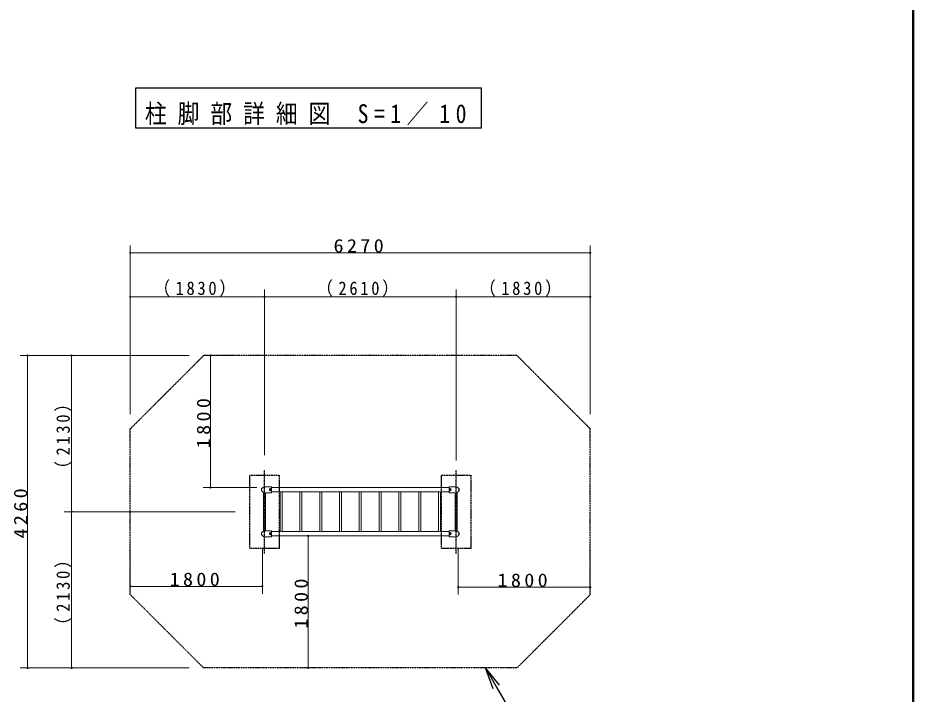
# Model space of a CAD drawing. Units: millimetres at full size, with parts at other scales. Extents: x -19250 to 0, y 0 to 13350.
# Drawn here: x -6102 to 0, y 2628 to 7237 of the extents above; entities that cross this region are included whole.
import ezdxf

# ---------------------------------------------------------------- set-up
doc = ezdxf.new("R2010")
doc.units = ezdxf.units.MM
for name, pattern in [('USER2', [6, 3, -1, 1, -1]), ('USER3', [8, 3, -1, 1, -1, 1, -1]), ('USER4', [8, 5, -3])]:
    doc.linetypes.add(name, pattern=pattern)
for name, color, linetype, lineweight in [('A3図枠', 7, 'Continuous', 25), ('線', 7, 'Continuous', 13), ('補助', 2, 'Continuous', 25)]:
    doc.layers.add(name, color=color, linetype=linetype, lineweight=lineweight)
doc.styles.add('ＭＳ ゴシック', font='')
doc.styles.get('ＭＳ ゴシック').set_extended_font_data('MS Gothic')

# ---------------------------------------------------------------- blocks, each defined once
blk = doc.blocks.new('dimension_origin')
at = {"color": 0, "linetype": 'Continuous', "lineweight": -2}
blk.add_circle((0, 0), 1.25, dxfattribs=at)

msp = doc.modelspace()

# ---------------------------------------------------------------- linework, layer by layer
at = {"layer": 'A3図枠', "lineweight": 50}
msp.add_line((0, 0), (0, 13350), dxfattribs=at)
at = {"layer": '線', "color": 2, "linetype": 'USER3', "lineweight": 25}
for p, q in [((-5335.691, 4436.016), (-4835.691, 4936.016)), ((-2700.441, 4936.016), (-4835.691, 4936.016)), ((-2700.441, 4936.016), (-2200.441, 4436.016)), ((-5335.691, 3305.766), (-5335.691, 4436.016)), ((-2200.441, 3305.766), (-2200.441, 4436.016)), ((-4835.691, 2805.766), (-5335.691, 3305.766)), ((-2200.441, 3305.766), (-2700.441, 2805.766)), ((-2700.441, 2805.766), (-4835.691, 2805.766))]:
    msp.add_line(p, q, dxfattribs=at)
at = {"layer": '線', "color": 20, "linetype": 'USER2', "lineweight": 25}
for p, q in [((-4420.566, 3585.891), (-4420.566, 4155.891)), ((-3115.566, 3585.891), (-3115.566, 4155.891))]:
    msp.add_line(p, q, dxfattribs=at)
at = {"layer": '線'}
for p, q in [((-4441.589, 4027.891), (-4441.589, 4013.891)), ((-4439.605, 4028.391), (-4441.089, 4028.391)), ((-4373.816, 4040.891), (-4420.566, 4040.891)), ((-4373.066, 4028.391), (-4380.566, 4028.391)), ((-4373.066, 4001.641), (-4373.066, 4040.141)), ((-3163.066, 4036.016), (-4373.066, 4036.016)), ((-3163.066, 4001.641), (-3163.066, 4040.141)), ((-3163.066, 4028.391), (-3155.566, 4028.391)), ((-3162.316, 4040.891), (-3115.566, 4040.891)), ((-3096.526, 4028.391), (-3095.043, 4028.391)), ((-3094.543, 4027.891), (-3094.543, 4013.891)), ((-4439.605, 4013.391), (-4441.089, 4013.391)), ((-4427.366, 3739.7), (-4427.366, 4002.083)), ((-4373.816, 4000.891), (-4420.566, 4000.891)), ((-4413.766, 3740.891), (-4413.766, 4000.891)), ((-4373.066, 4013.391), (-4380.566, 4013.391)), ((-4314.866, 4005.766), (-4373.066, 4005.766)), ((-4314.866, 3736.016), (-4314.866, 4005.766)), ((-4301.266, 3736.016), (-4301.266, 4005.766)), ((-4179.866, 4005.766), (-4301.266, 4005.766)), ((-4179.866, 3736.016), (-4179.866, 4005.766)), ((-4166.266, 3736.016), (-4166.266, 4005.766)), ((-4044.866, 4005.766), (-4166.266, 4005.766)), ((-4044.866, 3736.016), (-4044.866, 4005.766)), ((-4031.266, 3736.016), (-4031.266, 4005.766)), ((-3909.866, 4005.766), (-4031.266, 4005.766)), ((-3909.866, 3736.016), (-3909.866, 4005.766)), ((-3896.266, 3736.016), (-3896.266, 4005.766)), ((-3774.866, 4005.766), (-3896.266, 4005.766)), ((-3774.866, 3736.016), (-3774.866, 4005.766)), ((-3761.266, 3736.016), (-3761.266, 4005.766)), ((-3639.866, 4005.766), (-3761.266, 4005.766)), ((-3639.866, 3736.016), (-3639.866, 4005.766)), ((-3626.266, 3736.016), (-3626.266, 4005.766)), ((-3504.866, 4005.766), (-3626.266, 4005.766)), ((-3504.866, 3736.016), (-3504.866, 4005.766)), ((-3491.266, 3736.016), (-3491.266, 4005.766)), ((-3369.866, 4005.766), (-3491.266, 4005.766)), ((-3369.866, 3736.016), (-3369.866, 4005.766)), ((-3356.266, 3736.016), (-3356.266, 4005.766)), ((-3234.866, 4005.766), (-3356.266, 4005.766)), ((-3234.866, 3736.016), (-3234.866, 4005.766)), ((-3221.266, 3736.016), (-3221.266, 4005.766)), ((-3221.266, 4005.766), (-3163.066, 4005.766)), ((-3163.066, 4013.391), (-3155.566, 4013.391)), ((-3162.316, 4000.891), (-3115.566, 4000.891)), ((-3122.366, 3740.891), (-3122.366, 4000.891)), ((-3108.766, 3739.7), (-3108.766, 4002.083)), ((-3096.526, 4013.391), (-3095.043, 4013.391)), ((-4441.589, 3727.891), (-4441.589, 3713.891)), ((-4439.605, 3728.391), (-4441.089, 3728.391)), ((-4373.816, 3740.891), (-4420.566, 3740.891)), ((-4373.066, 3728.391), (-4380.566, 3728.391)), ((-4373.066, 3701.641), (-4373.066, 3740.141)), ((-4314.866, 3736.016), (-4373.066, 3736.016)), ((-4179.866, 3736.016), (-4301.266, 3736.016)), ((-4044.866, 3736.016), (-4166.266, 3736.016)), ((-3909.866, 3736.016), (-4031.266, 3736.016)), ((-3774.866, 3736.016), (-3896.266, 3736.016)), ((-3639.866, 3736.016), (-3761.266, 3736.016)), ((-3504.866, 3736.016), (-3626.266, 3736.016)), ((-3369.866, 3736.016), (-3491.266, 3736.016)), ((-3234.866, 3736.016), (-3356.266, 3736.016)), ((-3221.266, 3736.016), (-3163.066, 3736.016)), ((-3163.066, 3701.641), (-3163.066, 3740.141)), ((-3163.066, 3728.391), (-3155.566, 3728.391)), ((-3162.316, 3740.891), (-3115.566, 3740.891)), ((-3096.526, 3728.391), (-3095.043, 3728.391)), ((-3094.543, 3727.891), (-3094.543, 3713.891)), ((-4439.605, 3713.391), (-4441.089, 3713.391)), ((-4373.816, 3700.891), (-4420.566, 3700.891)), ((-4373.066, 3713.391), (-4380.566, 3713.391)), ((-3163.066, 3705.766), (-4373.066, 3705.766)), ((-3163.066, 3713.391), (-3155.566, 3713.391)), ((-3162.316, 3700.891), (-3115.566, 3700.891)), ((-3096.526, 3713.391), (-3095.043, 3713.391))]:
    msp.add_line(p, q, dxfattribs=at)
at = {"layer": '線', "color": 4, "linetype": 'USER4', "lineweight": 25}
for points in [[(-4520.566, 4120.891), (-4320.566, 4120.891), (-4320.566, 3620.891), (-4520.566, 3620.891)], [(-3215.566, 4120.891), (-3015.566, 4120.891), (-3015.566, 3620.891), (-3215.566, 3620.891)]]:
    msp.add_lwpolyline(points, close=True, dxfattribs=at)
at = {"layer": '線'}
for centre in [(-4380.566, 4020.891), (-3155.566, 4020.891), (-4380.566, 3720.891), (-3155.566, 3720.891)]:
    msp.add_circle(centre, 3.5, dxfattribs=at)
for centre, radius, start, end in [((-4441.089, 4027.891), 0.5, 90, 180), ((-4420.566, 4020.891), 20, 90, 270), ((-4439.605, 4029.141), 0.75, 270, 336.26926), ((-4380.566, 4020.891), 7.5, 90, 270), ((-4373.816, 4040.141), 0.75, 0, 90), ((-3162.316, 4040.141), 0.75, 90, 180), ((-3155.566, 4020.891), 7.5, 270, 90), ((-3115.566, 4020.891), 20, 270, 90), ((-3096.526, 4029.141), 0.75, 203.73074, 270), ((-3095.043, 4027.891), 0.5, 0, 90), ((-4441.089, 4013.891), 0.5, 180, 270), ((-4439.605, 4012.641), 0.75, 23.73074, 90), ((-4373.816, 4001.641), 0.75, 270, 0), ((-4308.066, 3992.256), 15.125, 63.28282, 116.71718), ((-4173.066, 3992.256), 15.125, 63.28282, 116.71718), ((-4038.066, 3992.256), 15.125, 63.28282, 116.71718), ((-3903.066, 3992.256), 15.125, 63.28282, 116.71718), ((-3768.066, 3992.256), 15.125, 63.28282, 116.71718), ((-3633.066, 3992.256), 15.125, 63.28282, 116.71718), ((-3498.066, 3992.256), 15.125, 63.28282, 116.71718), ((-3363.066, 3992.256), 15.125, 63.28282, 116.71718), ((-3228.066, 3992.256), 15.125, 63.28282, 116.71718), ((-3162.316, 4001.641), 0.75, 180, 270), ((-3096.526, 4012.641), 0.75, 90, 156.26926), ((-3095.043, 4013.891), 0.5, 270, 0), ((-4441.089, 3727.891), 0.5, 90, 180), ((-4420.566, 3720.891), 20, 90, 270), ((-4439.605, 3729.141), 0.75, 270, 336.26926), ((-4380.566, 3720.891), 7.5, 90, 270), ((-4373.816, 3740.141), 0.75, 0, 90), ((-4308.066, 3749.526), 15.125, 243.28282, 296.71718), ((-4173.066, 3749.526), 15.125, 243.28282, 296.71718), ((-4038.066, 3749.526), 15.125, 243.28282, 296.71718), ((-3903.066, 3749.526), 15.125, 243.28282, 296.71718), ((-3768.066, 3749.526), 15.125, 243.28282, 296.71718), ((-3633.066, 3749.526), 15.125, 243.28282, 296.71718), ((-3498.066, 3749.526), 15.125, 243.28282, 296.71718), ((-3363.066, 3749.526), 15.125, 243.28282, 296.71718), ((-3228.066, 3749.526), 15.125, 243.28282, 296.71718), ((-3162.316, 3740.141), 0.75, 90, 180), ((-3155.566, 3720.891), 7.5, 270, 90), ((-3115.566, 3720.891), 20, 270, 90), ((-3096.526, 3729.141), 0.75, 203.73074, 270), ((-3095.043, 3727.891), 0.5, 0, 90), ((-4441.089, 3713.891), 0.5, 180, 270), ((-4439.605, 3712.641), 0.75, 23.73074, 90), ((-4373.816, 3701.641), 0.75, 270, 0), ((-3162.316, 3701.641), 0.75, 180, 270), ((-3096.526, 3712.641), 0.75, 90, 156.26926), ((-3095.043, 3713.891), 0.5, 270, 0)]:
    msp.add_arc(centre, radius, start, end, dxfattribs=at)
at = {"layer": '補助', "lineweight": 13}
for p, q in [((-5335.691, 4536.016), (-5335.691, 5686.016)), ((-2200.441, 4536.016), (-2200.441, 5686.016)), ((-5335.691, 5636.016), (-2200.441, 5636.016)), ((-5335.691, 4536.016), (-5335.691, 5386.016)), ((-4420.566, 4255.891), (-4420.566, 5386.016)), ((-4420.566, 4255.891), (-4420.566, 5386.016)), ((-3115.566, 4220.891), (-3115.566, 5386.016)), ((-3115.566, 4255.891), (-3115.566, 5386.016)), ((-2200.441, 4536.016), (-2200.441, 5386.016)), ((-5335.691, 5336.016), (-4420.566, 5336.016)), ((-4420.566, 5336.016), (-3115.566, 5336.016)), ((-3115.566, 5336.016), (-2200.441, 5336.016)), ((-4935.691, 4936.016), (-6085.691, 4936.016)), ((-6035.691, 2805.766), (-6035.691, 4936.016)), ((-4935.691, 4936.016), (-5785.691, 4936.016)), ((-5735.691, 3870.891), (-5735.691, 4936.016)), ((-4620.566, 4936.016), (-4838.975, 4936.016)), ((-4788.975, 4036.016), (-4788.975, 4936.016)), ((-4473.066, 4036.016), (-4838.975, 4036.016)), ((-4620.566, 3870.891), (-5785.691, 3870.891)), ((-4620.566, 3870.891), (-5785.691, 3870.891)), ((-5735.691, 2805.766), (-5735.691, 3870.891)), ((-4118.066, 3705.766), (-4173.542, 3705.766)), ((-4123.542, 2805.766), (-4123.542, 3705.766)), ((-5335.691, 3620.891), (-5335.691, 3312.34)), ((-4435.691, 3620.891), (-4435.691, 3312.34)), ((-3100.441, 3620.891), (-3100.441, 3306.226)), ((-2200.441, 3620.891), (-2200.441, 3306.226)), ((-4435.691, 3362.34), (-5335.691, 3362.34)), ((-2200.441, 3356.226), (-3100.441, 3356.226)), ((-4935.691, 2805.766), (-6085.691, 2805.766)), ((-4935.691, 2805.766), (-5785.691, 2805.766)), ((-4118.066, 2805.766), (-4173.542, 2805.766))]:
    msp.add_line(p, q, dxfattribs=at)
at = {"layer": '補助'}
for p, q in [((-2861.776, 2663.362), (-2915.126, 2805.766)), ((-2818.475, 2688.362), (-2915.126, 2805.766)), ((-2915.126, 2805.766), (-2840.126, 2675.862)), ((-2840.126, 2675.862), (-2568.715, 2205.766))]:
    msp.add_line(p, q, dxfattribs=at)
msp.add_lwpolyline([(-5298.521, 6759.713), (-2944.68, 6759.713), (-2944.68, 6484.716), (-5298.521, 6484.716)], close=True, dxfattribs=at)

# ---------------------------------------------------------------- block references
at = {"layer": '補助', "lineweight": 13, "xscale": 3.33, "yscale": 3.33}
for p in [(-5335.691, 5636.016), (-5335.691, 5336.016), (-4420.566, 5336.016), (-3115.566, 5336.016), (-5335.691, 3362.34), (-3100.441, 3356.226)]:
    msp.add_blockref('dimension_origin', p, dxfattribs=at)
for p, rotation in [((-2200.441, 5636.016), 180), ((-4420.566, 5336.016), 180), ((-3115.566, 5336.016), 180), ((-2200.441, 5336.016), 180), ((-6035.691, 4936.016), 270), ((-5735.691, 4936.016), 270), ((-4788.975, 4936.016), 270), ((-4788.975, 4036.016), 90), ((-5735.691, 3870.891), 90), ((-5735.691, 3870.891), 270), ((-4123.542, 3705.766), 270), ((-4435.691, 3362.34), 180), ((-2200.441, 3356.226), 180), ((-6035.691, 2805.766), 90), ((-5735.691, 2805.766), 90), ((-4123.542, 2805.766), 90)]:
    msp.add_blockref('dimension_origin', p, dxfattribs=dict(at, rotation=rotation))

# ---------------------------------------------------------------- texts
at = {"layer": '補助', "attachment_point": 8, "style": 'ＭＳ ゴシック'}
for s, insert, char_height in [('\\T1.5;\\W0.85;柱脚部詳細図\\~S=1／10', (-4121.6, 6505.548), 128.3), ('\\T1.33;\\W1.1;6270', (-3768.066, 5637.016), 91.64), ('\\T1.33;\\W0.9;（1830）', (-4878.128, 5337.016), 91.64), ('\\T1.33;\\W0.9;（2610）', (-3768.066, 5337.016), 91.64), ('\\T1.33;\\W0.9;（1830）', (-2658.003, 5337.016), 91.64), ('\\T1.33;\\W1.1;1800', (-4885.691, 3363.34), 91.64), ('\\T1.33;\\W1.1;1800', (-2650.441, 3357.226), 91.64)]:
    msp.add_mtext(s, dxfattribs=dict(at, insert=insert, char_height=char_height))
at = {"layer": '補助', "char_height": 91.64, "attachment_point": 8, "rotation": 90, "style": 'ＭＳ ゴシック'}
for s, insert in [('\\T1.33;\\W1.1;1800', (-4789.975, 4486.016)), ('\\T1.33;\\W0.9;（2130）', (-5736.691, 4403.454)), ('\\T1.33;\\W1.1;4260', (-6036.691, 3870.891)), ('\\T1.33;\\W0.9;（2130）', (-5736.691, 3338.329)), ('\\T1.33;\\W1.1;1800', (-4124.542, 3255.766))]:
    msp.add_mtext(s, dxfattribs=dict(at, insert=insert))

doc.saveas('drawing.dxf')
